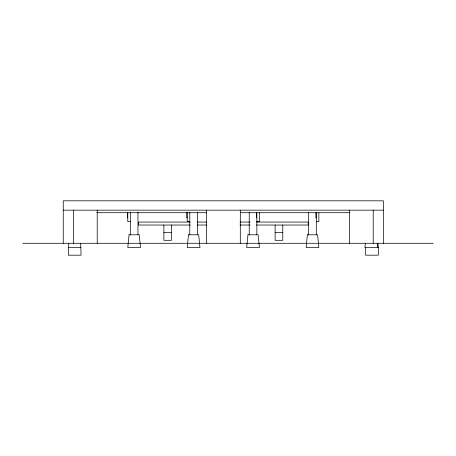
<?xml version="1.0" encoding="UTF-8"?>
<svg xmlns="http://www.w3.org/2000/svg" width="456" height="456" viewBox="0 0 456 456"><rect width="100%" height="100%" fill="white"/><g stroke="black" fill="none" stroke-linecap="round" stroke-linejoin="round"><path stroke-width="0.68" d="M80.655 243.287L81.077 255.178L68.337 255.178L68.765 243.287M365.353 243.287L364.931 247.534L378.309 247.534L378.309 255.178L365.57 255.178L365.57 247.534M63.247 210.165L383.399 210.165M96.723 212.713L206.26 212.713M240.386 212.713L349.872 212.713M127.783 217.808L127.361 217.808L127.361 212.713M187.234 217.808L186.806 217.808L186.806 212.713M256.865 217.808L256.443 217.808L256.443 212.713M316.31 217.808L315.888 217.808L315.888 212.713M130.331 221.633L127.783 221.633L127.783 212.713M189.781 221.633L187.234 221.633L187.234 212.713M256.865 221.633L259.413 221.633L259.413 212.713M316.31 221.633L318.858 221.633L318.858 212.713M190.277 222.055L138.402 222.055L138.402 225.03L190.277 225.03M197.385 222.055L206.625 222.055M240.021 222.055L249.973 222.055M256.369 222.055L308.245 222.055L308.245 225.03L256.369 225.03M197.385 225.03L206.625 225.03M240.021 225.03L249.973 225.03M163.875 232.668L171.519 232.668M275.128 232.668L282.771 232.668M22.8 243.287L433.2 243.287M68.337 247.534L81.077 247.534M377.882 243.287L378.309 247.534M377.243 243.287L377.671 247.534M383.399 243.287L383.399 200.822L63.247 200.822L63.247 243.287M373.213 210.165L373.213 243.287M349.433 210.165L349.433 243.287M316.31 212.713L316.31 234.794M308.672 212.251L308.672 234.794M282.771 225.03L282.771 240.312L275.128 240.312L275.128 225.03M256.865 212.713L256.865 234.794M249.227 212.251L249.227 234.794M240.306 210.165L240.306 243.287M206.34 210.165L206.34 243.287M197.419 212.251L197.419 234.794M189.781 212.251L189.781 234.794M171.519 225.03L171.519 240.312L163.875 240.312L163.875 225.03M137.974 212.251L137.974 234.794M130.331 212.251L130.331 234.794M97.213 210.165L97.213 243.287M73.433 210.165L73.433 243.287M129.059 234.794L127.783 247.534L140.522 247.534L139.251 234.794L129.059 234.794M188.505 234.794L187.234 247.534L199.967 247.534L198.696 234.794L188.505 234.794M247.95 234.794L246.679 247.534L259.413 247.534L258.142 234.794L247.95 234.794M307.395 234.794L306.124 247.534L318.858 247.534L317.587 234.794L307.395 234.794"/></g></svg>
